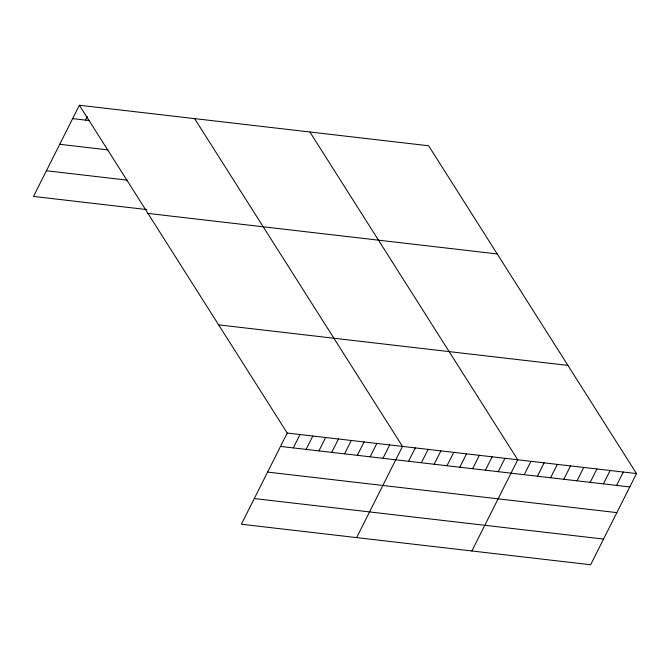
<?xml version="1.0" encoding="UTF-8"?>
<svg xmlns="http://www.w3.org/2000/svg" width="670" height="670" viewBox="0 0 670 670"><rect width="100%" height="100%" fill="white"/><g stroke="black" fill="none" stroke-linecap="round" stroke-linejoin="round"><path stroke-width="1" d="M79.362 105.249L287.237 433.046L241.376 524.233L590.639 564.751L636.5 473.564L428.624 145.767L79.362 105.249L33.5 196.436L146.789 209.576M85.442 120.106L87.234 116.538M293.318 447.903L300.043 434.529M306.123 449.386L312.856 436.011M318.928 450.877L325.662 437.502M331.734 452.359L338.467 438.984M344.548 453.85L351.273 440.475M357.353 455.332L364.078 441.957M370.158 456.823L376.883 443.44M382.964 458.305L389.689 444.93M356.633 537.6L402.494 446.413L194.618 118.623M408.574 461.278L415.3 447.903M421.38 462.761L428.105 449.386M434.185 464.251L440.919 450.877M446.991 465.734L453.724 452.359M459.796 467.216L466.529 453.841M472.61 468.707L479.335 455.332M485.415 470.189L492.14 456.814M498.22 471.68L504.945 458.305M471.889 550.975L517.751 459.788L309.875 131.99M524.216 474.695L530.95 461.32M537.415 476.228L544.141 462.853M550.606 477.752L557.331 464.377M563.805 479.284L570.53 465.91M576.996 480.817L583.721 467.442M590.186 482.35L596.92 468.975M603.385 483.882L610.11 470.507M616.576 485.407L623.309 472.032M72.636 118.623L89.378 120.567M59.722 144.301L107.987 149.904M46.414 170.758L127.191 180.13M147.961 213.42L497.224 253.947M218.638 324.866L567.9 365.393M287.237 433.046L636.5 473.564M280.512 446.421L629.775 486.939M267.598 472.099L616.861 512.617M254.29 498.555L603.553 539.074"/></g></svg>
